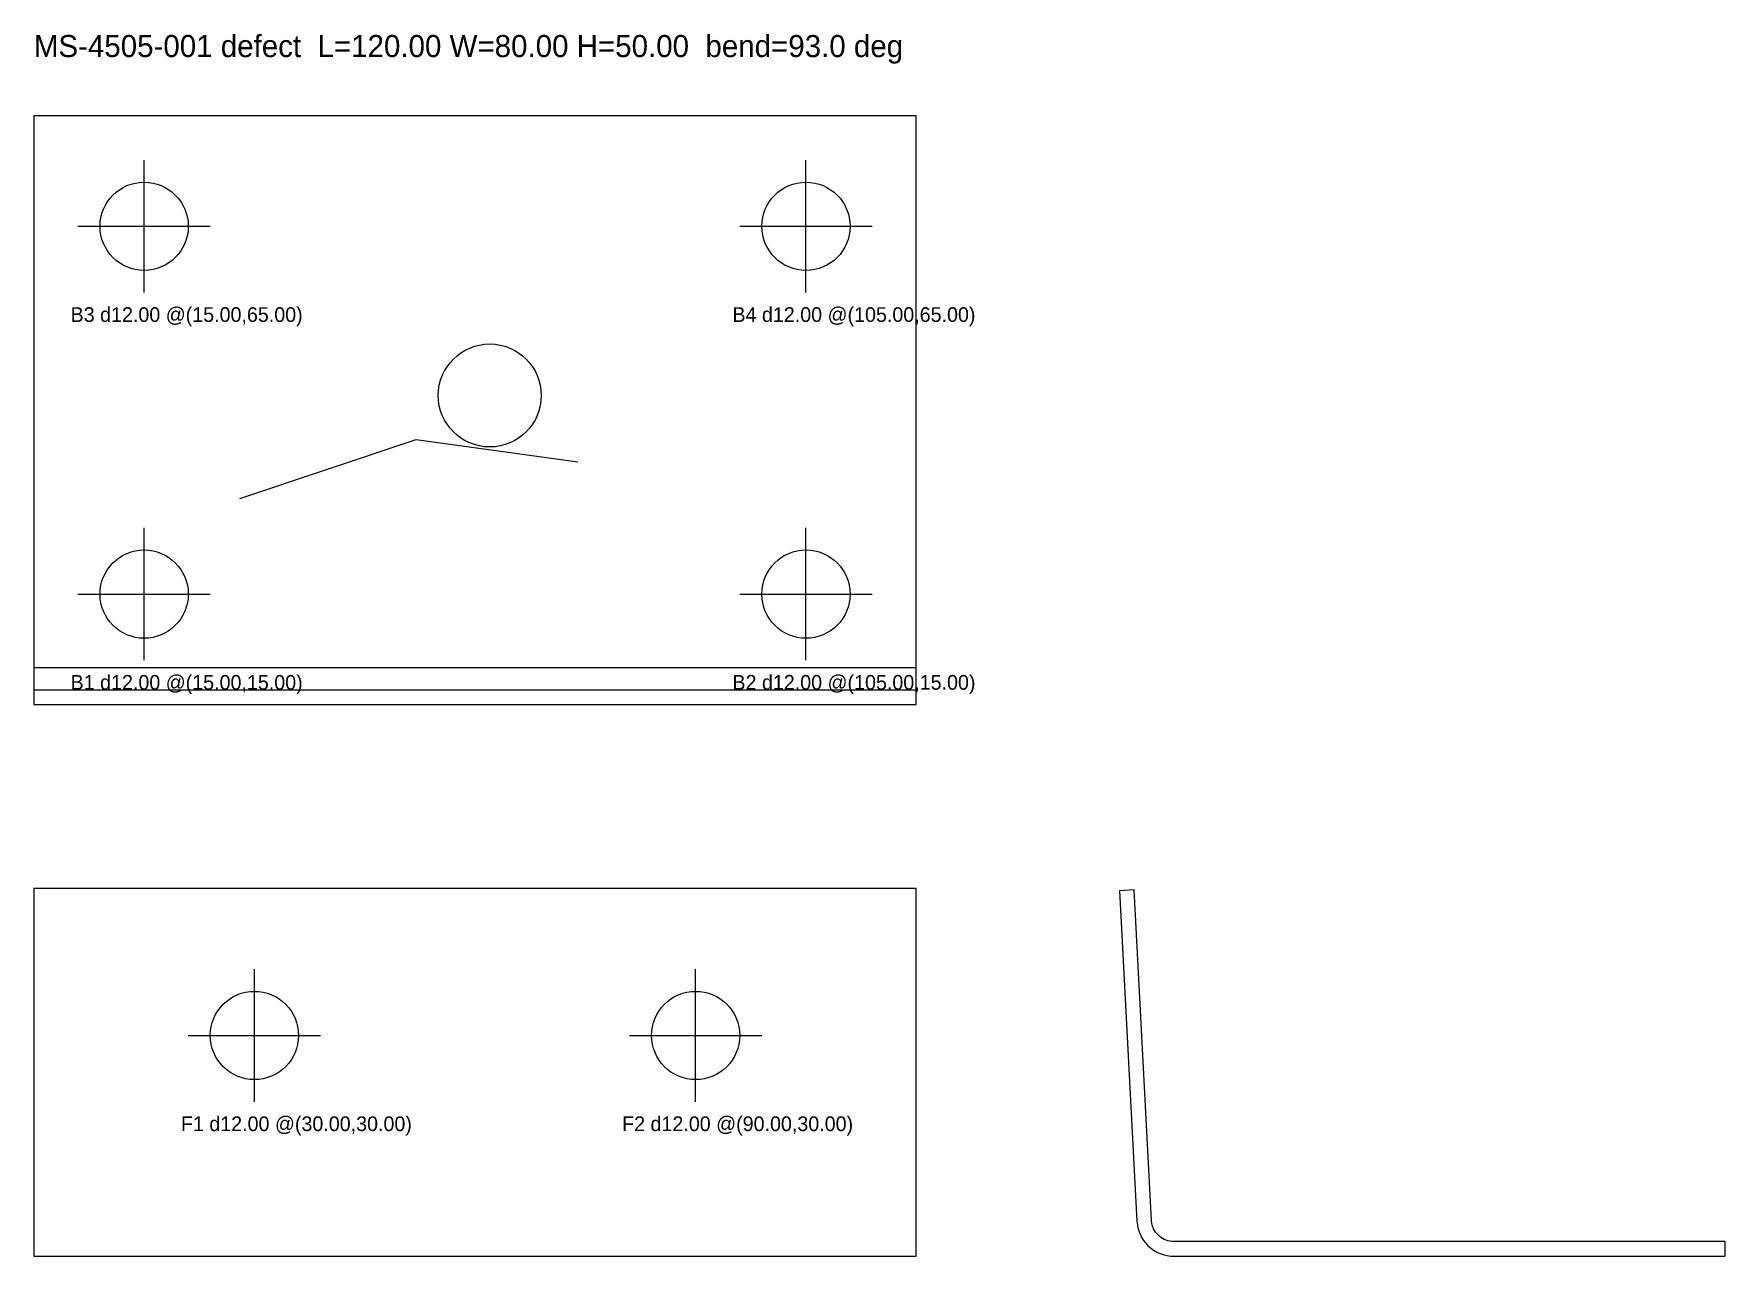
# Model space of a CAD drawing. Header units: millimetres. Extents: x 0 to 230, y -75 to 91.
import ezdxf

# ---------------------------------------------------------------- set-up
doc = ezdxf.new("R2010")
doc.units = ezdxf.units.MM
for name, color, linetype in [('CENTER', 1, 'Continuous'), ('DEFECT', 1, 'Continuous'), ('HIDDEN', 8, 'Continuous'), ('OUTLINE', 7, 'Continuous'), ('TEXT', 7, 'Continuous')]:
    doc.layers.add(name, color=color, linetype=linetype)

msp = doc.modelspace()

# ---------------------------------------------------------------- linework, layer by layer
at = {"layer": 'CENTER'}
for p, q in [((15, 56), (15, 74)), ((105, 56), (105, 74)), ((6, 65), (24, 65)), ((96, 65), (114, 65)), ((15, 6), (15, 24)), ((105, 6), (105, 24)), ((6, 15), (24, 15)), ((96, 15), (114, 15)), ((30, -54), (30, -36)), ((90, -54), (90, -36)), ((21, -45), (39, -45)), ((81, -45), (99, -45))]:
    msp.add_line(p, q, dxfattribs=at)
at = {"layer": 'DEFECT'}
msp.add_lwpolyline([(28, 28), (52, 36), (74, 33)], dxfattribs=at)
msp.add_circle((62, 42), 7, dxfattribs=at)
at = {"layer": 'HIDDEN'}
msp.add_line((0, 5), (120, 5), dxfattribs=at)
at = {"layer": 'OUTLINE'}
msp.add_line((0, 2), (120, 2), dxfattribs=at)
for points in [[(0, 0), (120, 0), (120, 80), (0, 80)], [(0, -75), (120, -75), (120, -25), (0, -25)], [(147.65, -25.32), (150.01, -70.26), (150.02, -70.44), (150.08, -70.87), (150.17, -71.29), (150.3, -71.71), (150.47, -72.11), (150.67, -72.5), (150.9, -72.87), (151.17, -73.21), (151.46, -73.54), (151.79, -73.83), (152.13, -74.1), (152.5, -74.33), (152.89, -74.53), (153.29, -74.7), (153.71, -74.83), (154.13, -74.92), (154.56, -74.98), (155, -75), (230, -75), (230, -73), (155, -73), (154.74, -72.99), (154.48, -72.95), (154.22, -72.9), (153.97, -72.82), (153.73, -72.72), (153.5, -72.6), (153.28, -72.46), (153.07, -72.3), (152.88, -72.12), (152.7, -71.93), (152.54, -71.72), (152.4, -71.5), (152.28, -71.27), (152.18, -71.03), (152.1, -70.78), (152.05, -70.52), (152.01, -70.26), (152, -70.16), (149.65, -25.22), (147.65, -25.32)]]:
    msp.add_lwpolyline(points, close=True, dxfattribs=at)
for centre in [(15, 65), (105, 65), (15, 15), (105, 15), (30, -45), (90, -45)]:
    msp.add_circle(centre, 6, dxfattribs=at)

# ---------------------------------------------------------------- texts
at = {"layer": 'TEXT'}
for s, height, p in [('MS-4505-001 defect  L=120.00 W=80.00 H=50.00  bend=93.0 deg', 3, (0, 88)), ('B3 d12.00 @(15.00,65.00)', 2, (5, 52)), ('B4 d12.00 @(105.00,65.00)', 2, (95, 52)), ('B1 d12.00 @(15.00,15.00)', 2, (5, 2)), ('B2 d12.00 @(105.00,15.00)', 2, (95, 2)), ('F1 d12.00 @(30.00,30.00)', 2, (20, -58)), ('F2 d12.00 @(90.00,30.00)', 2, (80, -58))]:
    msp.add_text(s, height=height, dxfattribs=at).set_placement(p)

doc.saveas('drawing.dxf')
